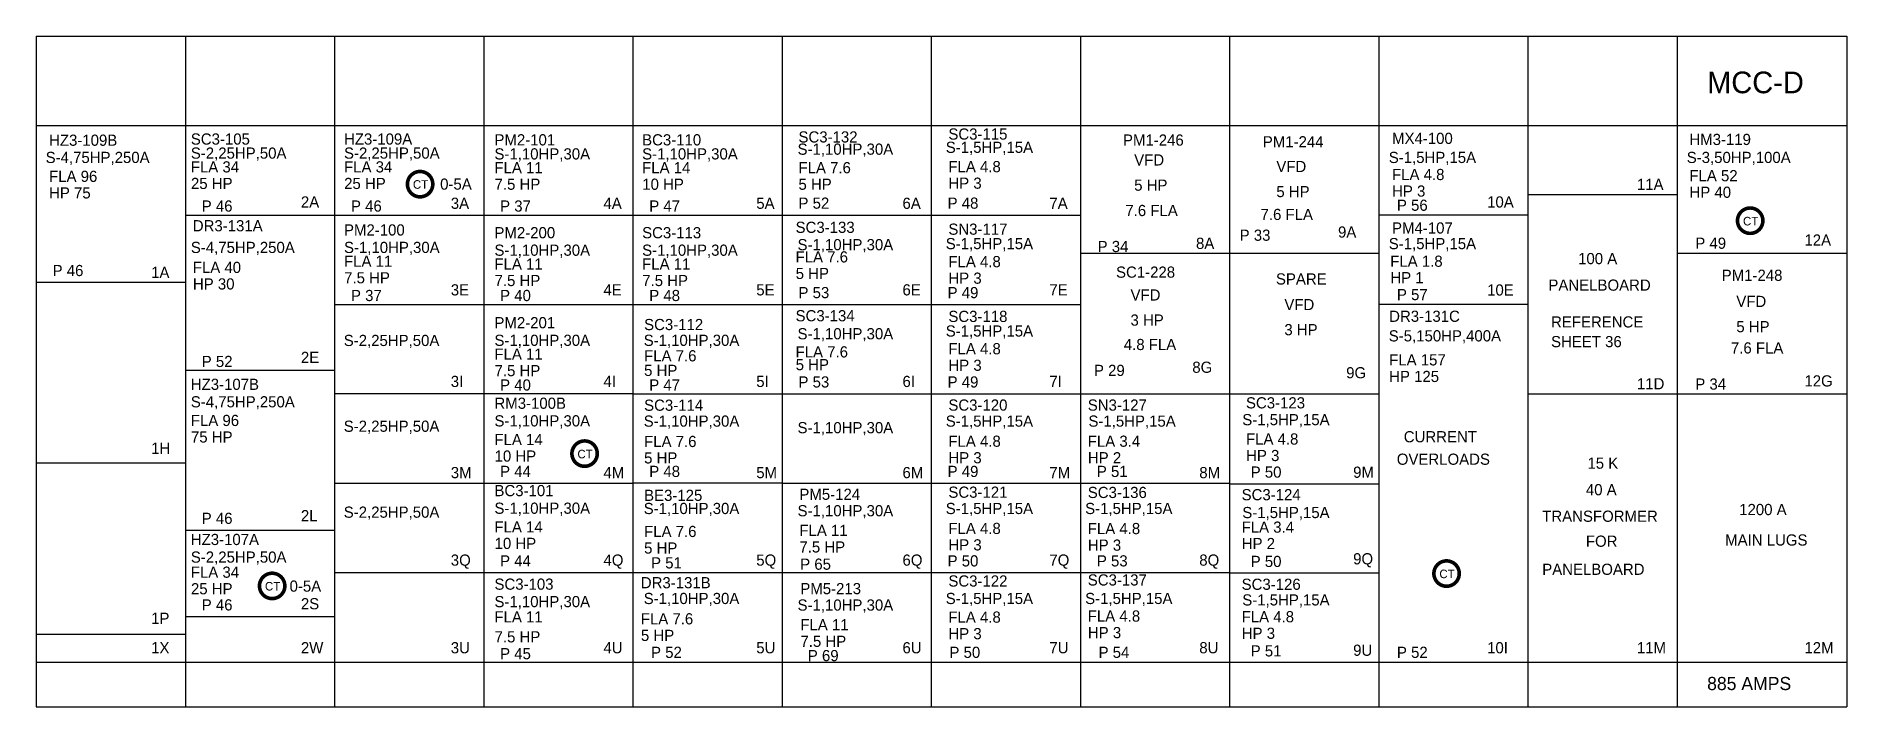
# Model space of a CAD drawing. Extents: x -0.1 to 13.6, y -5.1 to 0.
import ezdxf

# ---------------------------------------------------------------- set-up
doc = ezdxf.new("R2010")
doc.units = 0
doc.header["$MEASUREMENT"] = 0
doc.layers.get('0').update_dxf_attribs({"color": 2, "linetype": 'CONTINUOUS'})
doc.layers.add('1', color=2, linetype='CONTINUOUS')

msp = doc.modelspace()

# ---------------------------------------------------------------- linework, layer by layer
at = {"color": 5}
for p, q in [((-0.14, 0.02), (-0.14, -5.084)), ((-0.14, 0.02), (13.629, 0.02)), ((0.995, 0.02), (0.995, -5.084)), ((2.129, 0.02), (2.129, -5.084)), ((3.263, 0.02), (3.263, -5.084)), ((4.398, 0.02), (4.398, -5.084)), ((5.532, 0.02), (5.532, -5.084)), ((6.666, 0.02), (6.666, -5.084)), ((7.801, 0.02), (7.801, -5.084)), ((8.935, 0.02), (8.935, -5.084)), ((10.07, 0.02), (10.07, -5.084)), ((11.204, 0.02), (11.204, -5.084)), ((12.338, 0.02), (12.338, -5.084)), ((13.629, 0.02), (13.629, -5.084)), ((-0.14, -0.66), (13.629, -0.66)), ((11.204, -1.185), (12.338, -1.185)), ((0.995, -1.341), (5.532, -1.341)), ((5.532, -1.341), (7.801, -1.341)), ((11.204, -1.341), (10.07, -1.341)), ((7.801, -1.631), (10.07, -1.631)), ((12.338, -1.631), (13.629, -1.631)), ((0.995, -1.854), (-0.14, -1.854)), ((2.129, -2.021), (5.532, -2.021)), ((5.532, -2.021), (6.666, -2.021)), ((6.666, -2.021), (7.801, -2.021)), ((11.204, -2.021), (10.07, -2.021)), ((2.129, -2.524), (0.995, -2.524)), ((3.263, -2.702), (2.129, -2.702)), ((4.398, -2.702), (3.263, -2.702)), ((4.398, -2.702), (6.666, -2.702)), ((6.666, -2.702), (7.801, -2.702)), ((7.801, -2.702), (8.935, -2.702)), ((8.935, -2.702), (10.07, -2.702)), ((11.204, -2.702), (12.338, -2.702)), ((12.338, -2.702), (13.629, -2.702)), ((-0.14, -3.227), (0.995, -3.227)), ((2.129, -3.383), (3.263, -3.383)), ((3.263, -3.383), (4.398, -3.383)), ((5.532, -3.383), (4.398, -3.383)), ((5.532, -3.383), (6.666, -3.383)), ((6.666, -3.383), (7.801, -3.383)), ((7.801, -3.383), (8.935, -3.383)), ((8.935, -3.388), (10.07, -3.388)), ((0.995, -3.74), (2.129, -3.74)), ((2.129, -4.063), (3.263, -4.063)), ((3.263, -4.063), (4.398, -4.063)), ((4.398, -4.063), (6.666, -4.063)), ((6.666, -4.063), (7.801, -4.063)), ((7.801, -4.063), (8.935, -4.063)), ((8.935, -4.065), (10.07, -4.065)), ((0.995, -4.398), (2.129, -4.398)), ((-0.14, -4.532), (0.995, -4.532)), ((-0.14, -4.744), (13.629, -4.744)), ((-0.14, -5.084), (13.629, -5.084))]:
    msp.add_line(p, q, dxfattribs=at)
at = {"color": 120, "const_width": 0.0275}
for points in [[(2.683, -1.106, 1), (2.876, -1.106, 1)], [(12.798, -1.384, 1), (12.991, -1.384, 1)], [(3.934, -3.157, 1), (4.127, -3.157, 1)], [(10.489, -4.07, 1), (10.682, -4.07, 1)], [(1.558, -4.164, 1), (1.751, -4.164, 1)]]:
    msp.add_lwpolyline(points, format="xyb", close=True, dxfattribs=at)
at = {"layer": '1'}
msp.add_line((9.027, -4.244), (9.027, -4.244), dxfattribs=at)

# ---------------------------------------------------------------- texts
at = {"color": 7}
for s, height, p in [('MCC-D', 0.165, (12.567, -0.414)), ('VFD', 0.0851, (8.21, -0.964)), ('VFD', 0.0851, (9.291, -1.014)), ('CT', 0.065, (2.725, -1.141)), ('CT', 0.065, (12.84, -1.42)), ('VFD', 0.0851, (8.182, -1.992)), ('VFD', 0.0851, (9.352, -2.065)), ('VFD', 0.0851, (12.789, -2.041)), ('CT', 0.065, (3.976, -3.193)), ('CT', 0.065, (10.531, -4.105)), ('CT', 0.065, (1.6, -4.199)), ('885 AMPS', 0.1, (12.567, -4.957))]:
    msp.add_text(s, height=height, dxfattribs=at).set_placement(p)
at = {"color": 4}
for s, height, p in [('SC3-115', 0.0851, (6.797, -0.767)), ('SC3-105', 0.0851, (1.036, -0.805)), ('HZ3-109A', 0.0851, (2.201, -0.805)), ('PM2-101  ', 0.0851, (3.345, -0.811)), ('BC3-110    ', 0.08508, (4.468, -0.811)), ('SC3-132', 0.0851, (5.657, -0.789)), ('PM1-246', 0.0851, (8.125, -0.813)), ('PM1-244', 0.0851, (9.188, -0.826)), ('MX4-100', 0.0851, (10.171, -0.8)), ('HM3-119', 0.0851, (12.432, -0.808)), ('FLA 34', 0.0851, (1.036, -1.017)), ('FLA 34', 0.0851, (2.201, -1.017)), ('FLA 11', 0.0851, (3.345, -1.023)), ('FLA 14', 0.0851, (4.468, -1.023)), ('FLA 7.6', 0.0851, (5.657, -1.023)), ('FLA 4.8', 0.0851, (6.797, -1.015)), ('FLA 96', 0.0851, (-0.042, -1.089)), ('25 HP', 0.0851, (1.037, -1.143)), ('25 HP', 0.0851, (2.202, -1.143)), ('7.5 HP', 0.0851, (3.346, -1.149)), ('10 HP', 0.0851, (4.469, -1.149)), ('5 HP', 0.0851, (5.657, -1.149)), ('HP 3', 0.0851, (6.797, -1.141)), ('FLA 4.8', 0.0851, (10.171, -1.075)), ('FLA 52', 0.0851, (12.432, -1.084)), ('HP 75', 0.0851, (-0.042, -1.215)), ('HP 3', 0.0851, (10.171, -1.201)), ('HP 40', 0.0851, (12.433, -1.21)), ('7.6 FLA', 0.0851, (8.143, -1.349)), ('7.6 FLA', 0.0851, (9.171, -1.379)), ('PM2-100  ', 0.0851, (2.201, -1.497)), ('PM2-200  ', 0.0851, (3.345, -1.518)), ('SC3-113  ', 0.0851, (4.468, -1.518)), ('SC3-133', 0.0851, (5.635, -1.477)), ('SN3-117', 0.0851, (6.797, -1.491)), ('PM4-107', 0.0851, (10.171, -1.482)), ('FLA 11', 0.0851, (2.201, -1.735)), ('FLA 7.6', 0.0851, (5.635, -1.702)), ('FLA 4.8', 0.0851, (6.797, -1.738)), ('FLA 1.8', 0.0851, (10.157, -1.735)), ('FLA 40', 0.0851, (1.051, -1.782)), ('7.5 HP', 0.0851, (2.202, -1.861)), ('FLA 11', 0.0851, (3.345, -1.756)), ('FLA 11', 0.0851, (4.468, -1.756)), ('5 HP', 0.0851, (5.636, -1.828)), ('HP 3', 0.0851, (6.797, -1.864)), ('SC1-228', 0.0851, (8.072, -1.818)), ('HP 1', 0.0851, (10.158, -1.86)), ('PM1-248', 0.0851, (12.678, -1.842)), ('HP 30', 0.0851, (1.052, -1.908)), ('7.5 HP', 0.0851, (3.346, -1.882)), ('7.5 HP', 0.0851, (4.469, -1.882)), ('SC3-134', 0.0851, (5.635, -2.15)), ('PM2-201  ', 0.0851, (3.345, -2.203)), ('SC3-112', 0.0851, (4.483, -2.217)), ('SC3-118', 0.0851, (6.797, -2.155)), ('DR3-131C', 0.0851, (10.149, -2.154)), ('FLA 7.6', 0.0851, (5.635, -2.425)), ('FLA 4.8', 0.0851, (6.797, -2.401)), ('4.8 FLA', 0.0851, (8.131, -2.369)), ('7.6 FLA', 0.0851, (12.748, -2.395)), ('FLA 11', 0.0851, (3.345, -2.442)), ('FLA 7.6', 0.0851, (4.483, -2.455)), ('5 HP', 0.0851, (5.636, -2.522)), ('HP 3', 0.0851, (6.797, -2.527)), ('FLA 157', 0.0851, (10.149, -2.486)), ('HZ3-107B', 0.0851, (1.036, -2.672)), ('7.5 HP', 0.0851, (3.346, -2.568)), ('5 HP', 0.0851, (4.483, -2.566)), ('HP 125', 0.0851, (10.149, -2.612)), ('RM3-100B   ', 0.08508, (3.345, -2.816)), ('SC3-114', 0.0851, (4.483, -2.831)), ('SC3-120', 0.0851, (6.797, -2.83)), ('SN3-127', 0.0851, (7.857, -2.83)), ('SC3-123', 0.0851, (9.06, -2.813)), ('FLA 96', 0.0851, (1.036, -2.947)), ('75 HP', 0.0851, (1.037, -3.073)), ('FLA 14', 0.0851, (3.345, -3.092)), ('FLA 7.6', 0.0851, (4.483, -3.107)), ('FLA 4.8', 0.0851, (6.797, -3.105)), ('FLA 3.4', 0.0851, (7.857, -3.105)), ('FLA 4.8', 0.0851, (9.06, -3.088)), ('10 HP', 0.0851, (3.346, -3.218)), ('5 HP', 0.0851, (4.483, -3.232)), ('HP 3', 0.0851, (6.797, -3.231)), ('HP 2', 0.0851, (7.858, -3.231)), ('HP 3', 0.0851, (9.061, -3.214)), ('BC3-101    ', 0.08508, (3.345, -3.481)), ('BE3-125', 0.0851, (4.483, -3.517)), ('PM5-124  ', 0.0851, (5.664, -3.509)), ('SC3-121', 0.0851, (6.797, -3.493)), ('SC3-136', 0.0851, (7.857, -3.495)), ('SC3-124', 0.0851, (9.027, -3.512)), ('FLA 14', 0.0851, (3.345, -3.757)), ('FLA 7.6', 0.0851, (4.483, -3.792)), ('FLA 11', 0.0851, (5.664, -3.784)), ('FLA 4.8', 0.0851, (6.797, -3.769)), ('FLA 4.8', 0.0851, (7.857, -3.77)), ('FLA 3.4', 0.0851, (9.027, -3.759)), ('HZ3-107A', 0.0851, (1.036, -3.853)), ('10 HP', 0.0851, (3.346, -3.883)), ('5 HP', 0.0851, (4.483, -3.918)), ('7.5 HP', 0.0851, (5.664, -3.91)), ('HP 3', 0.0851, (6.797, -3.894)), ('HP 3', 0.0851, (7.858, -3.896)), ('HP 2', 0.0851, (9.028, -3.884)), ('FLA 34', 0.0851, (1.036, -4.102)), ('SC3-103  ', 0.0851, (3.345, -4.193)), ('DR3-131B', 0.0851, (4.458, -4.182)), ('SC3-122', 0.0851, (6.797, -4.169)), ('SC3-137', 0.0851, (7.857, -4.161)), ('SC3-126', 0.0851, (9.027, -4.194)), ('25 HP', 0.0851, (1.037, -4.228)), ('PM5-213  ', 0.0851, (5.671, -4.227)), ('FLA 11', 0.0851, (3.345, -4.442)), ('FLA 7.6', 0.0851, (4.458, -4.457)), ('FLA 4.8', 0.0851, (6.797, -4.444)), ('FLA 4.8', 0.0851, (7.857, -4.436)), ('FLA 4.8', 0.0851, (9.027, -4.441)), ('7.5 HP', 0.0851, (3.346, -4.594)), ('5 HP', 0.0851, (4.459, -4.583)), ('7.5 HP', 0.0851, (5.672, -4.628)), ('FLA 11', 0.0851, (5.671, -4.502)), ('HP 3', 0.0851, (6.797, -4.57)), ('HP 3', 0.0851, (7.858, -4.562)), ('HP 3', 0.0851, (9.028, -4.567))]:
    msp.add_text(s, height=height, dxfattribs=at).set_placement(p)
at = {"color": 2}
for s, p in [('HZ3-109B', (-0.042, -0.814)), ('11A', (12.033, -1.15)), ('2A', (1.873, -1.284)), ('3A', (3.013, -1.294)), ('4A', (4.174, -1.294)), ('5A', (5.336, -1.294)), ('6A', (6.448, -1.294)), ('7A', (7.565, -1.294)), ('10A', (10.894, -1.284)), ('DR3-131A', (1.051, -1.465)), ('8A', (8.68, -1.599)), ('9A', (9.76, -1.513)), ('12A', (13.307, -1.574)), ('1A', (0.734, -1.82)), ('3E', (3.013, -1.953)), ('4E', (4.174, -1.953)), ('5E', (5.336, -1.953)), ('6E', (6.448, -1.953)), ('7E', (7.565, -1.953)), ('10E', (10.894, -1.954)), ('2E', (1.873, -2.467)), ('8G', (8.652, -2.542)), ('3I', (3.013, -2.65)), ('4I', (4.174, -2.65)), ('5I', (5.336, -2.65)), ('6I', (6.448, -2.65)), ('7I', (7.565, -2.65)), ('9G', (9.822, -2.584)), ('11D', (12.033, -2.668)), ('12G', (13.307, -2.646)), ('1H', (0.734, -3.159)), ('3M', (3.013, -3.344)), ('4M', (4.174, -3.344)), ('5M', (5.336, -3.344)), ('6M', (6.448, -3.344)), ('7M', (7.565, -3.344)), ('8M', (8.705, -3.344)), ('9M', (9.875, -3.341)), ('2L', (1.873, -3.672)), ('3Q', (3.013, -4.01)), ('4Q', (4.174, -4.01)), ('5Q', (5.336, -4.01)), ('6Q', (6.448, -4.01)), ('7Q', (7.565, -4.01)), ('8Q', (8.705, -4.01)), ('9Q', (9.875, -4)), ('2S', (1.873, -4.342)), ('1P', (0.734, -4.453)), ('1X', (0.734, -4.677)), ('2W', (1.873, -4.677)), ('3U', (3.013, -4.677)), ('4U', (4.174, -4.677)), ('5U', (5.336, -4.677)), ('6U', (6.448, -4.677)), ('7U', (7.565, -4.677)), ('8U', (8.705, -4.677)), ('9U', (9.875, -4.696)), ('10I', (10.894, -4.677)), ('11M', (12.033, -4.677)), ('12M', (13.307, -4.677))]:
    msp.add_text(s, height=0.0851, dxfattribs=at).set_placement(p)
at = {"color": 6}
for s, height, p in [('S-2,25HP,50A', 0.08508, (1.036, -0.912)), ('S-2,25HP,50A', 0.08508, (2.201, -0.912)), ('S-1,10HP,30A', 0.08508, (5.65, -0.882)), ('S-1,5HP,15A', 0.08508, (6.777, -0.868)), ('S-4,75HP,250A', 0.08508, (-0.068, -0.945)), ('S-1,10HP,30A', 0.08508, (3.345, -0.918)), ('S-1,10HP,30A', 0.08508, (4.468, -0.918)), ('S-1,5HP,15A', 0.08508, (10.146, -0.945)), ('S-3,50HP,100A', 0.08508, (12.412, -0.945)), ('5 HP', 0.0851, (8.21, -1.156)), ('5 HP', 0.0851, (9.291, -1.205)), ('S-4,75HP,250A', 0.08508, (1.036, -1.63)), ('S-1,10HP,30A', 0.08508, (2.201, -1.63)), ('S-1,10HP,30A', 0.08508, (3.345, -1.651)), ('S-1,10HP,30A', 0.08508, (4.468, -1.651)), ('S-1,10HP,30A', 0.08508, (5.65, -1.609)), ('S-1,5HP,15A', 0.08508, (6.777, -1.601)), ('S-1,5HP,15A', 0.08508, (10.146, -1.601)), ('S-1,10HP,30A', 0.08508, (5.65, -2.287)), ('S-1,5HP,15A', 0.08508, (6.777, -2.266)), ('3 HP', 0.0851, (8.182, -2.183)), ('3 HP', 0.0851, (9.352, -2.256)), ('5 HP', 0.0851, (12.789, -2.233)), ('S-1,10HP,30A', 0.08508, (3.345, -2.337)), ('S-1,10HP,30A', 0.08508, (4.48, -2.337)), ('S-5,150HP,400A', 0.08508, (10.146, -2.303)), ('S-4,75HP,250A', 0.08508, (1.036, -2.805)), ('S-1,10HP,30A', 0.08508, (3.345, -2.95)), ('S-1,10HP,30A', 0.08508, (4.48, -2.952)), ('S-1,5HP,15A', 0.08508, (6.777, -2.952)), ('S-1,5HP,15A', 0.08508, (7.862, -2.952)), ('S-1,5HP,15A', 0.08508, (9.032, -2.941)), ('S-1,10HP,30A', 0.08508, (3.345, -3.615)), ('S-1,10HP,30A', 0.08508, (4.48, -3.617)), ('S-1,10HP,30A', 0.08508, (5.65, -3.634)), ('S-1,5HP,15A', 0.08508, (6.777, -3.617)), ('S-1,5HP,15A', 0.08508, (7.837, -3.617)), ('S-1,5HP,15A', 0.08508, (9.032, -3.648)), ('S-2,25HP,50A', 0.08508, (1.036, -3.987)), ('S-1,10HP,30A', 0.08508, (3.345, -4.326)), ('S-1,10HP,30A', 0.08508, (4.48, -4.302)), ('S-1,10HP,30A', 0.08508, (5.65, -4.352)), ('S-1,5HP,15A', 0.08508, (6.777, -4.302)), ('S-1,5HP,15A', 0.08508, (7.837, -4.302)), ('S-1,5HP,15A', 0.08508, (9.032, -4.313))]:
    msp.add_text(s, height=height, dxfattribs=at).set_placement(p)
at = {"color": 120}
for s, p in [('0-5A', (2.932, -1.148)), ('PANELBOARD', (11.36, -1.917)), ('REFERENCE', (11.38, -2.197)), ('SHEET 36', (11.38, -2.347)), ('0-5A', (1.787, -4.208))]:
    msp.add_text(s, height=0.0851, dxfattribs=at).set_placement(p)
at = {"color": 151}
for s, p in [('P 46', (1.119, -1.315)), ('P 46', (2.254, -1.315)), ('P 37', (3.388, -1.315)), ('P 47', (4.522, -1.315)), ('P 52', (5.657, -1.293)), ('P 48', (6.791, -1.293)), ('P 56', (10.208, -1.309)), ('P 33', (9.012, -1.537)), ('P 49', (12.477, -1.598)), ('P 34', (7.932, -1.623)), ('P 46', (-0.015, -1.806)), ('P 37', (2.254, -1.996)), ('P 40', (3.388, -1.996)), ('P 48', (4.522, -1.996)), ('P 53', (5.657, -1.974)), ('P 49', (6.791, -1.974)), ('P 57', (10.208, -1.989)), ('P 52', (1.119, -2.498)), ('P 40', (3.388, -2.677)), ('P 47', (4.522, -2.677)), ('P 53', (5.657, -2.654)), ('P 49', (6.791, -2.654)), ('P 29', (7.904, -2.566)), ('P 34', (12.477, -2.67)), ('P 44', (3.388, -3.335)), ('P 48', (4.522, -3.335)), ('P 49', (6.791, -3.335)), ('P 51', (7.926, -3.335)), ('P 50', (9.096, -3.34)), ('P 46', (1.119, -3.692)), ('P 44', (3.388, -4.016)), ('P 51', (4.536, -4.031)), ('P 65', (5.67, -4.041)), ('P 50', (6.791, -4.016)), ('P 53', (7.926, -4.016)), ('P 50', (9.096, -4.02)), ('P 46', (1.119, -4.351)), ('P 45', (3.388, -4.722)), ('P 52', (4.536, -4.712)), ('P 69', (5.728, -4.737)), ('P 50', (6.805, -4.712)), ('P 54', (7.939, -4.712)), ('P 51', (9.096, -4.701)), ('P 52', (10.208, -4.712))]:
    msp.add_text(s, height=0.0851, dxfattribs=at).set_placement(p)
at = {"color": 3}
for s, height, p in [('100 A', 0.0851, (11.586, -1.715)), ('15 K', 0.0851, (11.657, -3.272)), ('40 A', 0.0851, (11.645, -3.474)), ('TRANSFORMER', 0.08508, (11.313, -3.676)), ('FOR', 0.0851, (11.645, -3.866)), ('PANELBOARD', 0.0851, (11.313, -4.08))]:
    msp.add_text(s, height=height, dxfattribs=at).set_placement(p)
at = {"color": 1}
for s, height, p in [('SPARE', 0.0851, (9.288, -1.87)), ('S-2,25HP,50A', 0.08508, (2.199, -2.338)), ('S-2,25HP,50A', 0.08508, (2.199, -2.991)), ('S-1,10HP,30A', 0.08508, (5.65, -3.002)), ('S-2,25HP,50A', 0.08508, (2.199, -3.645))]:
    msp.add_text(s, height=height, dxfattribs=at).set_placement(p)
at = {"color": 30}
for s, p in [('CURRENT', (10.26, -3.071)), ('OVERLOADS', (10.207, -3.242))]:
    msp.add_text(s, height=0.0851, dxfattribs=at).set_placement(p)
at = {"color": 111}
for s, p in [('1200 A', (12.811, -3.625)), ('MAIN LUGS', (12.704, -3.857))]:
    msp.add_text(s, height=0.0851, dxfattribs=at).set_placement(p)

doc.saveas('drawing.dxf')
